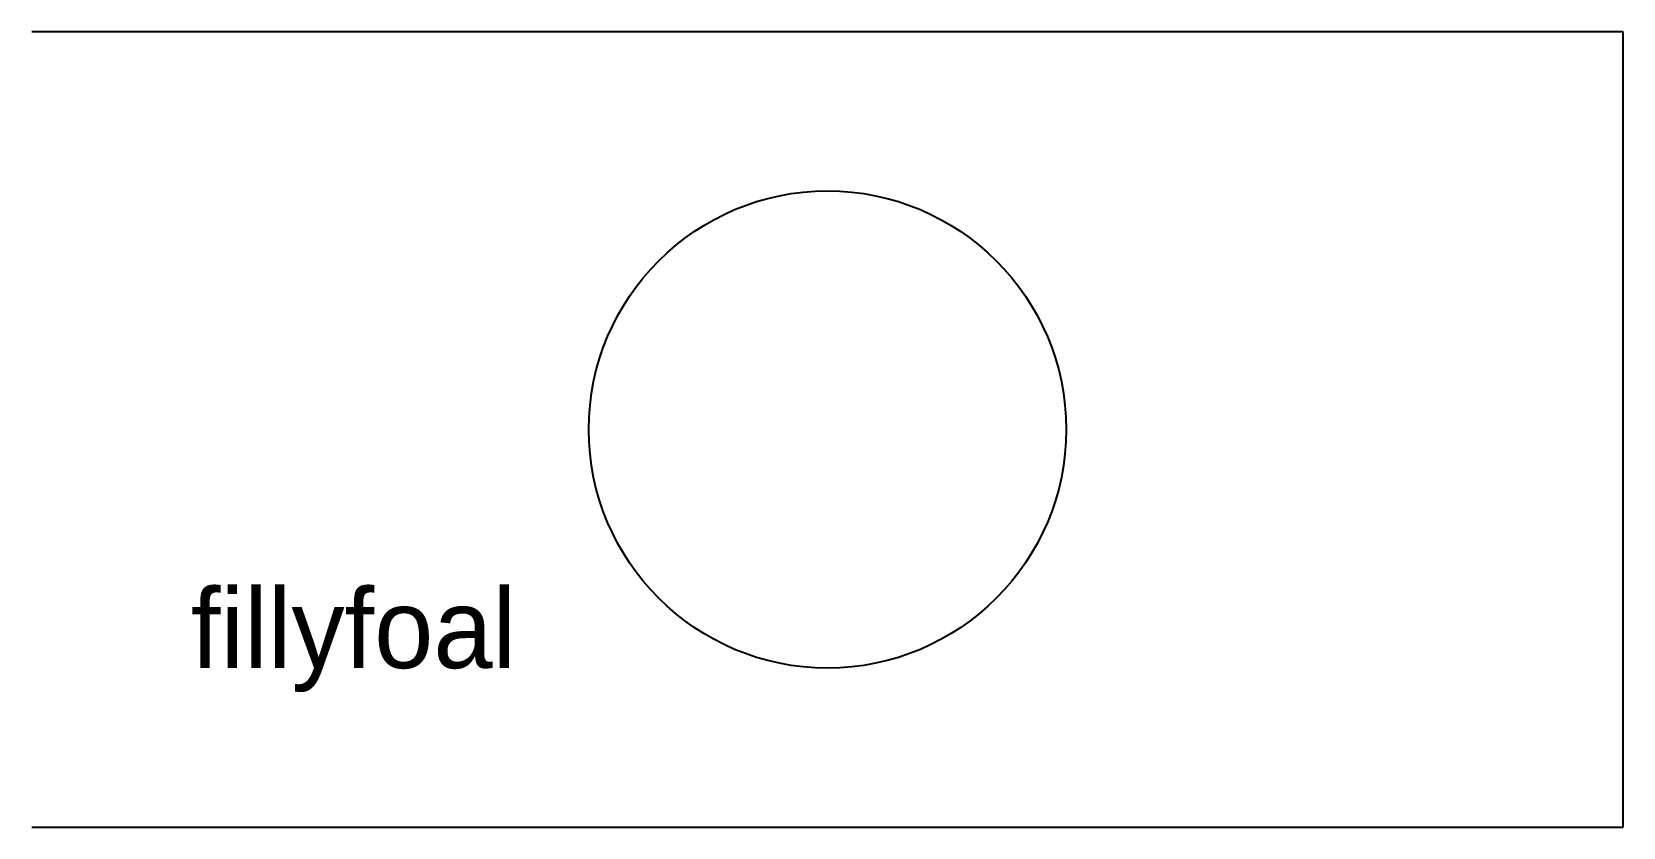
# Model space of a CAD drawing. Extents: x 0 to 10, y 0 to 5.
import ezdxf

# ---------------------------------------------------------------- set-up
doc = ezdxf.new("R2010")
doc.units = 0
doc.layers.add('Walls', color=1, linetype='Continuous')

msp = doc.modelspace()

# ---------------------------------------------------------------- linework, layer by layer
msp.add_circle((5, 2.5), 1.5)
at = {"layer": 'Walls'}
for p, q in [((10, 5), (0, 5)), ((10, 0), (10, 5)), ((0, 0), (10, 0))]:
    msp.add_line(p, q, dxfattribs=at)

# ---------------------------------------------------------------- texts
msp.add_text('fillyfoal', height=0.5).set_placement((1, 1))

doc.saveas('drawing.dxf')
